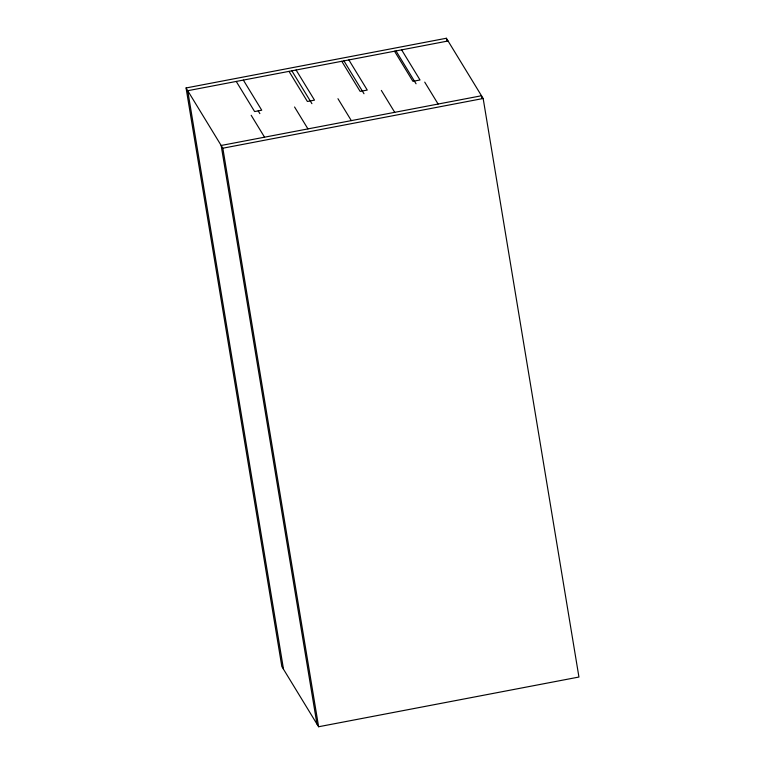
<?xml version="1.0" encoding="UTF-8"?>
<svg xmlns="http://www.w3.org/2000/svg" width="765" height="765" viewBox="0 0 765 765"><rect width="100%" height="100%" fill="white"/><g stroke="black" fill="none" stroke-linecap="round" stroke-linejoin="round"><path stroke-width="1.15" d="M186.058 87.965L446.387 38.25L483.164 98.494L578.942 677.035L318.613 726.75L281.836 666.506L186.058 87.965L222.835 148.209L318.613 726.75M448.061 40.985L187.731 90.71L283.509 669.241M222.835 148.209L483.164 98.494M424.728 82.132L438.106 104.04M401.625 49.859L420.014 79.981L412.918 81.339L394.53 51.207M395.993 50.93L416.055 83.796M381.343 90.423L394.721 112.331M348.869 59.928L367.257 90.06L360.152 91.408L341.764 61.286M343.925 60.875L363.987 93.741M337.958 98.704L351.326 120.612M296.103 70.007L314.492 100.129L307.396 101.487L289.007 71.365M291.857 70.82L311.919 103.677M294.563 106.995L307.941 128.903M243.346 80.086L261.735 110.208L254.63 111.566L236.242 81.444M258.188 110.887L259.861 113.622M251.178 115.286L264.556 137.193M481.883 98.111L481.491 95.759L221.162 145.474L316.94 724.015M446.387 38.25L446.779 40.602"/></g></svg>
